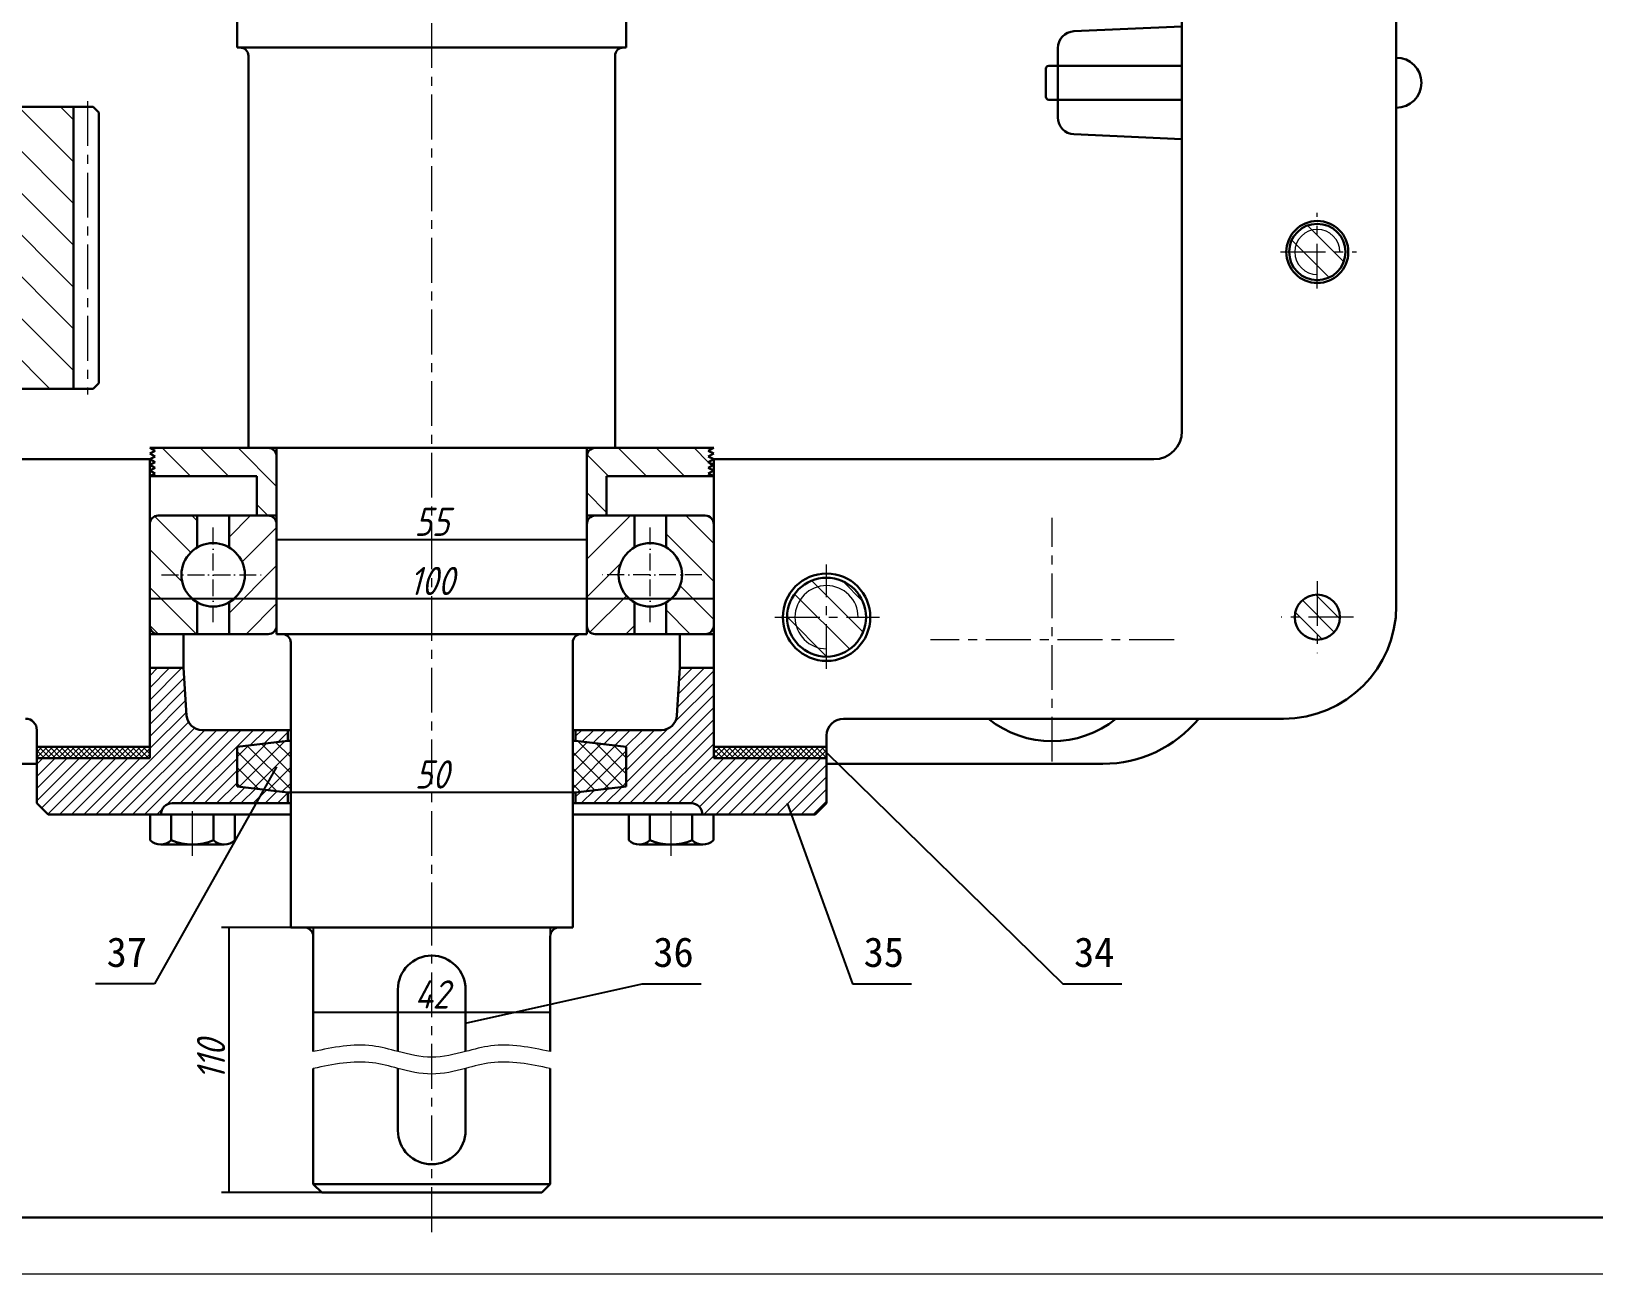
# Model space of a CAD drawing. Header units: millimetres. Extents: x 0 to 1189, y 0 to 841.
# Drawn here: x 402.2 to 679.2, y 0 to 220.3 of the extents above; entities that cross this region are included whole.
import ezdxf

# ---------------------------------------------------------------- set-up
doc = ezdxf.new("R2010")
doc.units = ezdxf.units.MM
doc.header["$LTSCALE"] = 0.25
doc.linetypes.add('ACAD_ISO10W100', pattern=[18, 12, -3, 0, -3])
doc.linetypes.add('CENTER', pattern=[50.8, 31.75, -6.35, 6.35, -6.35])
for name, color, linetype, lineweight in [('中心线', 1, 'CENTER', 15), ('剖面线', 4, 'Continuous', 15), ('尺寸', 7, 'Continuous', 15), ('标注', 3, 'Continuous', 15), ('粗实线', 7, 'Continuous', 30), ('细实线', 7, 'Continuous', 15)]:
    doc.layers.add(name, color=color, linetype=linetype, lineweight=lineweight)
doc.styles.add('gbeitc', font='gbeitc.shx', dxfattribs={"bigfont": 'gbcbig.shx'})
doc.styles.get("Standard").update_dxf_attribs({"font": 'SimSun.ttf'})
doc.styles.add('txt', font='txt.shx')
doc.dimstyles.new('1', dxfattribs={"dimtxt": 5, "dimasz": 2.5, "dimexe": 1.25, "dimexo": 0, "dimtad": 1, "dimdec": 3, "dimdsep": 46, "dimtxsty": 'gbeitc', "dimblk": 'NONE', "dimcen": 2.5, "dimadec": 0, "dimazin": 0, "dimtfac": 1, "dimtdec": 3, "dimtmove": 0, "dimatfit": 3, "dimfxl": 1, "dimarcsym": 0})
doc.dimstyles.new('ISO-25', dxfattribs={"dimtxt": 3.5, "dimasz": 2.1875, "dimexe": 1.25, "dimexo": 0, "dimtad": 1, "dimdec": 3, "dimlfac": 1.5, "dimrnd": 0.01, "dimdsep": 46, "dimtxsty": 'txt', "dimcen": 2.5, "dimadec": 0, "dimazin": 0, "dimtfac": 1, "dimtdec": 3, "dimtmove": 0, "dimatfit": 3, "dimfxl": 1, "dimarcsym": 0})
pattern_1 = [(135, (-224.155, -146.934), (-3.367596, -3.367596), [])]
pattern_2 = [(45, (-224.155, -146.934), (-3.367596, 3.367596), [])]
pattern_3 = [(45, (-224.1548, -146.9339), (-1.0776307, 1.0776307), [])]
pattern_4 = [(45, (-224.1548, -146.9339), (-0.48493383, 0.48493383), []), (135, (-224.1548, -146.9339), (-0.48493383, -0.48493383), [])]
pattern_5 = [(45, (-224.1548, -146.9339), (-1.4143903, 1.4143903), []), (135, (-224.1548, -146.9339), (-1.4143903, -1.4143903), [])]
pattern_6 = [(135, (-224.1548, -146.934), (-2.694077, -2.694077), [])]

# ---------------------------------------------------------------- blocks, each defined once
blk = doc.blocks.new('*D30')
at = {"layer": 'Defpoints', "color": 0, "transparency": 16777216}
for p in [(452.22, 61.4), (494.22, 61.4), (494.22, 46.4)]:
    blk.add_point(p, dxfattribs=at)
at = {"layer": '尺寸', "color": 0, "lineweight": -2, "transparency": 16777216}
for p, q in [((452.22, 61.4), (452.22, 45.15)), ((494.22, 61.4), (494.22, 45.15)), ((452.22, 46.4), (494.22, 46.4))]:
    blk.add_line(p, q, dxfattribs=at)
at = {"layer": '尺寸', "color": 0, "transparency": 16777216, "insert": (473.22, 49.52), "char_height": 5, "attachment_point": 5, "style": 'gbeitc'}
blk.add_mtext('42', dxfattribs=at)
blk = doc.blocks.new('_None')
blk = doc.blocks.new('*D31')
at = {"layer": 'Defpoints', "color": 0, "transparency": 16777216}
for p in [(473.22, 61.4), (437.22, 14.4), (473.22, 14.4)]:
    blk.add_point(p, dxfattribs=at)
at = {"layer": '尺寸', "color": 0, "lineweight": -2, "transparency": 16777216}
for p, q in [((473.22, 61.4), (435.97, 61.4)), ((437.22, 61.4), (437.22, 14.4)), ((473.22, 14.4), (435.97, 14.4))]:
    blk.add_line(p, q, dxfattribs=at)
at = {"layer": '尺寸', "color": 0, "transparency": 16777216, "insert": (434.09, 37.9), "char_height": 5, "attachment_point": 5, "rotation": 90, "style": 'gbeitc'}
blk.add_mtext('110', dxfattribs=at)
blk = doc.blocks.new('*D32')
at = {"layer": 'Defpoints', "color": 0, "transparency": 16777216}
for p in [(448.22, 85.4), (498.22, 85.4), (498.22, 85.4)]:
    blk.add_point(p, dxfattribs=at)
at = {"layer": '尺寸', "color": 0, "lineweight": -2, "transparency": 16777216}
for p, q in [((448.22, 85.4), (448.22, 86.65)), ((498.22, 85.4), (498.22, 86.65)), ((448.22, 85.4), (498.22, 85.4))]:
    blk.add_line(p, q, dxfattribs=at)
at = {"layer": '尺寸', "color": 0, "transparency": 16777216, "insert": (473.22, 88.52), "char_height": 5, "attachment_point": 5, "style": 'gbeitc'}
blk.add_mtext('50', dxfattribs=at)
blk = doc.blocks.new('*D37')
at = {"layer": 'Defpoints', "color": 0, "transparency": 16777216}
for p in [(423.22, 119.7), (523.22, 119.7), (523.22, 119.7)]:
    blk.add_point(p, dxfattribs=at)
at = {"layer": '尺寸', "color": 0, "lineweight": -2, "transparency": 16777216}
for p, q in [((423.22, 119.7), (423.22, 120.95)), ((423.22, 119.7), (523.22, 119.7)), ((523.22, 119.7), (523.22, 120.95))]:
    blk.add_line(p, q, dxfattribs=at)
at = {"layer": '尺寸', "color": 0, "transparency": 16777216, "insert": (473.22, 122.82), "char_height": 5, "attachment_point": 5, "style": 'gbeitc'}
blk.add_mtext('100', dxfattribs=at)
blk = doc.blocks.new('*D38')
at = {"layer": 'Defpoints', "color": 0, "transparency": 16777216}
for p in [(445.72, 130.2), (500.72, 130.2), (500.72, 130.2)]:
    blk.add_point(p, dxfattribs=at)
at = {"layer": '尺寸', "color": 0, "lineweight": -2, "transparency": 16777216}
for p, q in [((445.72, 130.2), (445.72, 131.45)), ((445.72, 130.2), (500.72, 130.2)), ((500.72, 130.2), (500.72, 131.45))]:
    blk.add_line(p, q, dxfattribs=at)
at = {"layer": '尺寸', "color": 0, "transparency": 16777216, "insert": (473.22, 133.32), "char_height": 5, "attachment_point": 5, "style": 'gbeitc'}
blk.add_mtext('55', dxfattribs=at)

msp = doc.modelspace()

# ---------------------------------------------------------------- hatches: boundary and pattern name
at = {"layer": '剖面线'}
h = msp.add_hatch(dxfattribs=at)
h.set_pattern_fill('ANSI31', color=256, scale=1.65, angle=90, style=0)
h.set_pattern_definition([(135, (-224.155, -146.934), (-3.704356, -3.704356), [])])
edge = h.paths.add_edge_path()
edge.add_line((409.7159, 156.8995), (409.7159, 206.8995))
edge.add_line((409.7159, 206.8995), (399.7159, 206.8995))
edge.add_line((399.7159, 206.8995), (398.7159, 205.8995))
edge.add_line((398.7159, 205.8995), (398.092, 194.1347))
edge.add_arc((393.099, 194.3995), 5, 270, 356.964431, ccw=False)
edge.add_line((393.099, 189.3995), (384.7159, 189.3995))
edge.add_line((384.7159, 189.3995), (384.7159, 174.3995))
edge.add_line((384.7159, 174.3995), (393.099, 174.3995))
edge.add_arc((393.099, 169.3995), 5, 3.035569, 90, ccw=False)
edge.add_line((398.092, 169.6642), (398.7159, 157.8995))
edge.add_line((398.7159, 157.8995), (399.7159, 156.8995))
edge.add_line((399.7159, 156.8995), (409.7159, 156.8995))
h = msp.add_hatch(dxfattribs=at)
h.set_pattern_fill('ANSI31', color=256, scale=1.2, angle=90, style=0)
h.set_pattern_definition(pattern_6)
edge = h.paths.add_edge_path()
edge.add_arc((630.2159, 181.1495), 5, 0, 360)
h = msp.add_hatch(dxfattribs=at)
h.set_pattern_fill('ANSI31', color=256, scale=1.5, angle=90, style=0)
h.set_pattern_definition(pattern_1)
h.paths.add_polyline_path([(445.7159, 134.3995), (442.2159, 134.3995), (442.2159, 141.3995), (423.2159, 141.3995), (424.1972, 141.8995), (423.2159, 142.3995), (424.1972, 142.8995), (423.2159, 143.3995), (424.1972, 143.8995), (423.2159, 144.3995), (424.1972, 144.8995), (423.2159, 145.3995), (424.1972, 145.8995), (423.2159, 146.3995), (439.7159, 146.3995), (445.7159, 146.3995)])
h = msp.add_hatch(dxfattribs=at)
h.set_pattern_fill('ANSI31', color=256, scale=1.5, angle=90, style=0)
h.set_pattern_definition(pattern_1)
h.paths.add_polyline_path([(500.7159, 134.3995), (504.2159, 134.3995), (504.2159, 141.3995), (523.2159, 141.3995), (522.2346, 141.8995), (523.2159, 142.3995), (522.2346, 142.8995), (523.2159, 143.3995), (522.2346, 143.8995), (523.2159, 144.3995), (522.2346, 144.8995), (523.2159, 145.3995), (522.2346, 145.8995), (523.2159, 146.3995), (506.7159, 146.3995), (500.7159, 146.3995)])
h = msp.add_hatch(dxfattribs=at)
h.set_pattern_fill('ANSI31', color=256, scale=1.5, angle=90, style=0)
h.set_pattern_definition(pattern_1)
edge = h.paths.add_edge_path()
edge.add_line((424.7159, 113.3995), (431.6534, 113.3995))
edge.add_line((431.6534, 113.3995), (431.6534, 119.0281))
edge.add_arc((434.4659, 123.8995), 5.625, 120, 240, ccw=False)
edge.add_line((431.6534, 128.7708), (431.6534, 134.3995))
edge.add_line((431.6534, 134.3995), (424.7159, 134.3995))
edge.add_arc((424.7159, 132.8995), 1.5, 90, 180)
edge.add_line((423.2159, 132.8995), (423.2159, 114.8995))
edge.add_arc((424.7159, 114.8995), 1.5, 180, 270)
h = msp.add_hatch(dxfattribs=at)
h.set_pattern_fill('ANSI31', color=256, scale=1.5, style=0)
h.set_pattern_definition(pattern_2)
edge = h.paths.add_edge_path()
edge.add_line((444.2159, 113.3995), (437.2784, 113.3995))
edge.add_line((437.2784, 113.3995), (437.2784, 119.0281))
edge.add_arc((434.4659, 123.8995), 5.625, 300, 420)
edge.add_line((437.2784, 128.7708), (437.2784, 134.3995))
edge.add_line((437.2784, 134.3995), (444.2159, 134.3995))
edge.add_arc((444.2159, 132.8995), 1.5, 0, 90, ccw=False)
edge.add_line((445.7159, 132.8995), (445.7159, 114.8995))
edge.add_arc((444.2159, 114.8995), 1.5, -90, 0, ccw=False)
h = msp.add_hatch(dxfattribs=at)
h.set_pattern_fill('ANSI31', color=256, scale=1.5, style=0)
h.set_pattern_definition(pattern_2)
edge = h.paths.add_edge_path()
edge.add_line((502.2159, 113.3995), (509.1534, 113.3995))
edge.add_line((509.1534, 113.3995), (509.1534, 119.0281))
edge.add_arc((511.9659, 123.8995), 5.625, 120, 240, ccw=False)
edge.add_line((509.1534, 128.7708), (509.1534, 134.3995))
edge.add_line((509.1534, 134.3995), (502.2159, 134.3995))
edge.add_arc((502.2159, 132.8995), 1.5, 90, 180)
edge.add_line((500.7159, 132.8995), (500.7159, 114.8995))
edge.add_arc((502.2159, 114.8995), 1.5, 180, 270)
h = msp.add_hatch(dxfattribs=at)
h.set_pattern_fill('ANSI31', color=256, scale=1.5, angle=90, style=0)
h.set_pattern_definition(pattern_1)
edge = h.paths.add_edge_path()
edge.add_line((521.7159, 113.3995), (514.7784, 113.3995))
edge.add_line((514.7784, 113.3995), (514.7784, 119.0281))
edge.add_arc((511.9659, 123.8995), 5.625, 300, 420)
edge.add_line((514.7784, 128.7708), (514.7784, 134.3995))
edge.add_line((514.7784, 134.3995), (521.7159, 134.3995))
edge.add_arc((521.7159, 132.8995), 1.5, 0, 90, ccw=False)
edge.add_line((523.2159, 132.8995), (523.2159, 114.8995))
edge.add_arc((521.7159, 114.8995), 1.5, -90, 0, ccw=False)
h = msp.add_hatch(dxfattribs=at)
h.set_pattern_fill('ANSI31', color=256, scale=1.2, angle=90, style=0)
h.set_pattern_definition(pattern_6)
edge = h.paths.add_edge_path()
edge.add_arc((543.2159, 116.3995), 7, 0, 360)
h = msp.add_hatch(dxfattribs=at)
h.set_pattern_fill('ANSI31', color=256, scale=0.75, angle=90, style=0)
h.set_pattern_definition([(135, (-224.1548, -146.934), (-1.683798, -1.683798), [])])
edge = h.paths.add_edge_path()
edge.add_arc((630.2159, 116.3995), 4, 0, 360)
h = msp.add_hatch(dxfattribs=at)
h.set_pattern_fill('ANSI31', color=256, scale=0.48, style=0)
h.set_pattern_definition(pattern_3)
edge = h.paths.add_edge_path()
edge.add_line((447.7159, 83.3995), (427.2159, 83.3995))
edge.add_arc((427.2159, 81.3995), 2, 90, 180)
edge.add_line((425.2159, 81.3995), (405.2159, 81.3995))
edge.add_line((405.2159, 81.3995), (403.2159, 83.3995))
edge.add_line((403.2159, 83.3995), (403.2159, 91.3995))
edge.add_line((403.2159, 91.3995), (417.7159, 91.3995))
edge.add_line((417.7159, 91.3995), (423.2159, 91.3995))
edge.add_line((423.2159, 91.3995), (423.2159, 101.3995))
edge.add_line((423.2159, 101.3995), (423.2159, 107.3995))
edge.add_line((423.2159, 107.3995), (429.2159, 107.3995))
edge.add_line((429.2159, 107.3995), (429.752, 98.9748))
edge.add_arc((432.4964, 99.1495), 2.75, 183.641185, 270)
edge.add_line((432.4964, 96.3995), (447.7159, 96.3995))
edge.add_line((447.7159, 96.3995), (447.7159, 94.5045))
edge.add_line((447.7159, 94.5045), (438.7159, 93.3995))
edge.add_line((438.7159, 93.3995), (438.7159, 86.3995))
edge.add_line((438.7159, 86.3995), (447.7159, 85.2944))
edge.add_line((447.7159, 85.2944), (447.7159, 83.3995))
h = msp.add_hatch(dxfattribs=at)
h.set_pattern_fill('ANSI31', color=256, scale=0.48, style=0)
h.set_pattern_definition(pattern_3)
edge = h.paths.add_edge_path()
edge.add_line((498.7159, 83.3995), (519.2159, 83.3995))
edge.add_arc((519.2159, 81.3995), 2, 0, 90, ccw=False)
edge.add_line((521.2159, 81.3995), (541.2159, 81.3995))
edge.add_line((541.2159, 81.3995), (543.2159, 83.3995))
edge.add_line((543.2159, 83.3995), (543.2159, 91.3995))
edge.add_line((543.2159, 91.3995), (528.7159, 91.3995))
edge.add_line((528.7159, 91.3995), (523.2159, 91.3995))
edge.add_line((523.2159, 91.3995), (523.2159, 101.3995))
edge.add_line((523.2159, 101.3995), (523.2159, 107.3995))
edge.add_line((523.2159, 107.3995), (517.2159, 107.3995))
edge.add_line((517.2159, 107.3995), (516.6797, 98.9748))
edge.add_arc((513.9353, 99.1495), 2.75, 270, 356.358815, ccw=False)
edge.add_line((513.9353, 96.3995), (498.7159, 96.3995))
edge.add_line((498.7159, 96.3995), (498.7159, 94.5045))
edge.add_line((498.7159, 94.5045), (507.7159, 93.3995))
edge.add_line((507.7159, 93.3995), (507.7159, 86.3995))
edge.add_line((507.7159, 86.3995), (498.7159, 85.2944))
edge.add_line((498.7159, 85.2944), (498.7159, 83.3995))
h = msp.add_hatch(dxfattribs=at)
h.set_pattern_fill('ANSI37', color=256, scale=0.63, style=0)
h.set_pattern_definition(pattern_5)
h.paths.add_polyline_path([(438.7159, 86.3995), (447.7159, 85.2944), (448.2159, 85.2944), (448.2159, 94.5045), (447.7159, 94.5045), (438.7159, 93.3995)])
h = msp.add_hatch(dxfattribs=at)
h.set_pattern_fill('ANSI37', color=256, scale=0.63, style=0)
h.set_pattern_definition(pattern_5)
h.paths.add_polyline_path([(507.7159, 93.3995), (498.7159, 94.5045), (498.2159, 94.5045), (498.2159, 85.2944), (498.7159, 85.2944), (507.7159, 86.3995)])
h = msp.add_hatch(dxfattribs=at)
h.set_pattern_fill('ANSI37', color=256, scale=0.216, style=0)
h.set_pattern_definition(pattern_4)
h.paths.add_polyline_path([(423.2159, 93.3995), (423.2159, 91.3995), (403.2159, 91.3995), (403.2159, 93.3995)])
h = msp.add_hatch(dxfattribs=at)
h.set_pattern_fill('ANSI37', color=256, scale=0.216, style=0)
h.set_pattern_definition(pattern_4)
h.paths.add_polyline_path([(523.2159, 93.3995), (523.2159, 91.3995), (543.2159, 91.3995), (543.2159, 93.3995)])

# ---------------------------------------------------------------- linework, layer by layer
at = {"layer": '中心线'}
for p, q in [((473.2159, 61.3995), (473.2159, 355.8995)), ((412.2159, 207.8995), (412.2159, 155.8995)), ((412.2159, 207.8995), (412.2159, 155.8995)), ((630.2159, 174.6495), (630.2159, 188.0895)), ((623.7159, 181.1495), (637.1559, 181.1495)), ((583.2159, 90.7995), (583.2159, 133.9995)), ((543.2159, 107.2495), (543.2159, 125.7655)), ((630.2159, 122.7995), (630.2159, 109.9995)), ((534.0659, 116.3995), (552.5819, 116.3995)), ((636.6159, 116.3995), (623.8159, 116.3995)), ((604.8159, 112.3995), (561.6159, 112.3995)), ((430.7895, 74.0995), (430.7895, 83.3995)), ((515.6423, 74.0995), (515.6423, 83.3995)), ((473.2159, 7.3995), (473.2159, 61.3995))]:
    msp.add_line(p, q, dxfattribs=at)
at = {"layer": '中心线', "linetype": 'ACAD_ISO10W100'}
for p, q in [((434.4659, 115.4995), (434.4659, 132.2995)), ((511.9659, 115.4995), (511.9659, 132.2995)), ((425.3159, 123.8995), (443.6159, 123.8995)), ((521.1159, 123.8995), (502.8159, 123.8995))]:
    msp.add_line(p, q, dxfattribs=at)
at = {"layer": '粗实线'}
for p, q in [((606.2159, 231.1495), (606.2159, 149.3995)), ((644.2159, 118.3995), (644.2159, 231.1495)), ((438.7159, 224.3995), (438.7159, 217.3995)), ((507.7159, 217.3995), (507.7159, 224.3995)), ((587.0796, 220.2796), (606.2159, 221.1495)), ((438.7159, 217.3995), (507.7159, 217.3995)), ((584.2159, 217.2827), (584.2159, 211.1495)), ((440.7159, 146.3995), (440.7159, 215.8995)), ((505.7159, 215.8995), (505.7159, 146.3995)), ((582.0945, 213.6495), (582.0945, 211.1495)), ((582.5945, 214.1495), (606.2159, 214.1495)), ((582.0945, 208.6495), (582.0945, 211.1495)), ((584.2159, 205.0162), (584.2159, 211.1495)), ((582.5945, 208.1495), (606.2159, 208.1495)), ((409.7159, 206.8995), (399.7159, 206.8995)), ((409.7159, 156.8995), (409.7159, 206.8995)), ((413.2159, 206.8995), (409.7159, 206.8995)), ((414.2159, 205.8995), (413.2159, 206.8995)), ((414.2159, 157.8995), (414.2159, 205.8995)), ((587.0796, 202.0193), (606.2159, 201.1495)), ((413.2159, 156.8995), (414.2159, 157.8995)), ((409.7159, 156.8995), (399.7159, 156.8995)), ((409.7159, 156.8995), (413.2159, 156.8995)), ((343.2159, 144.3995), (423.2159, 144.3995)), ((424.1972, 145.8995), (423.2159, 146.3995)), ((423.2159, 146.3995), (439.7159, 146.3995)), ((423.2159, 145.3995), (424.1972, 145.8995)), ((424.1972, 144.8995), (423.2159, 145.3995)), ((423.2159, 144.3995), (424.1972, 144.8995)), ((423.2159, 144.3995), (423.2159, 93.3995)), ((424.1972, 143.8995), (423.2159, 144.3995)), ((439.7159, 146.3995), (439.7159, 146.3995)), ((439.7159, 146.3995), (445.7159, 146.3995)), ((505.7159, 146.3995), (440.7159, 146.3995)), ((445.7159, 146.3995), (445.7159, 134.3995)), ((445.7159, 113.3995), (445.7159, 144.8995)), ((506.7159, 146.3995), (500.7159, 146.3995)), ((500.7159, 146.3995), (500.7159, 134.3995)), ((500.7159, 144.8995), (500.7159, 113.3995)), ((523.2159, 146.3995), (506.7159, 146.3995)), ((506.7159, 146.3995), (506.7159, 146.3995)), ((522.2346, 145.8995), (523.2159, 146.3995)), ((523.2159, 145.3995), (522.2346, 145.8995)), ((522.2346, 144.8995), (523.2159, 145.3995)), ((523.2159, 144.3995), (522.2346, 144.8995)), ((522.2346, 143.8995), (523.2159, 144.3995)), ((601.2159, 144.3995), (523.2159, 144.3995)), ((523.2159, 144.3995), (523.2159, 93.3995)), ((423.2159, 143.3995), (424.1972, 143.8995)), ((424.1972, 142.8995), (423.2159, 143.3995)), ((423.2159, 142.3995), (424.1972, 142.8995)), ((424.1972, 141.8995), (423.2159, 142.3995)), ((423.2159, 141.3995), (424.1972, 141.8995)), ((442.2159, 141.3995), (423.2159, 141.3995)), ((442.2159, 134.3995), (442.2159, 141.3995)), ((504.2159, 134.3995), (504.2159, 141.3995)), ((504.2159, 141.3995), (523.2159, 141.3995)), ((523.2159, 143.3995), (522.2346, 143.8995)), ((522.2346, 142.8995), (523.2159, 143.3995)), ((523.2159, 142.3995), (522.2346, 142.8995)), ((522.2346, 141.8995), (523.2159, 142.3995)), ((523.2159, 141.3995), (522.2346, 141.8995)), ((424.7159, 134.3995), (444.2159, 134.3995)), ((431.6534, 134.3995), (424.7159, 134.3995)), ((431.6534, 128.7708), (431.6534, 134.3995)), ((437.2784, 128.7708), (437.2784, 134.3995)), ((437.2784, 134.3995), (444.2159, 134.3995)), ((445.7159, 134.3995), (442.2159, 134.3995)), ((500.7159, 134.3995), (504.2159, 134.3995)), ((521.7159, 134.3995), (502.2159, 134.3995)), ((509.1534, 134.3995), (502.2159, 134.3995)), ((509.1534, 128.7708), (509.1534, 134.3995)), ((514.7784, 128.7708), (514.7784, 134.3995)), ((514.7784, 134.3995), (521.7159, 134.3995)), ((423.2159, 114.8995), (423.2159, 132.8995)), ((445.7159, 132.8995), (445.7159, 114.8995)), ((500.7159, 132.8995), (500.7159, 114.8995)), ((523.2159, 114.8995), (523.2159, 132.8995)), ((431.6534, 113.3995), (431.6534, 119.0281)), ((437.2784, 113.3995), (437.2784, 119.0281)), ((509.1534, 113.3995), (509.1534, 119.0281)), ((514.7784, 113.3995), (514.7784, 119.0281)), ((429.2159, 113.3995), (423.2159, 113.3995)), ((423.2159, 113.3995), (423.2159, 107.3995)), ((444.2159, 113.3995), (424.7159, 113.3995)), ((424.7159, 113.3995), (431.6534, 113.3995)), ((429.2159, 107.3995), (429.2159, 113.3995)), ((444.2159, 113.3995), (437.2784, 113.3995)), ((500.7159, 113.3995), (445.7159, 113.3995)), ((448.2159, 61.3995), (448.2159, 111.8995)), ((498.2159, 111.8995), (498.2159, 61.3995)), ((502.2159, 113.3995), (521.7159, 113.3995)), ((502.2159, 113.3995), (509.1534, 113.3995)), ((521.7159, 113.3995), (514.7784, 113.3995)), ((517.2159, 107.3995), (517.2159, 113.3995)), ((517.2159, 113.3995), (523.2159, 113.3995)), ((523.2159, 113.3995), (523.2159, 107.3995)), ((423.2159, 101.3995), (423.2159, 107.3995)), ((423.2159, 107.3995), (429.2159, 107.3995)), ((429.752, 98.9748), (429.2159, 107.3995)), ((516.6797, 98.9748), (517.2159, 107.3995)), ((523.2159, 107.3995), (517.2159, 107.3995)), ((523.2159, 101.3995), (523.2159, 107.3995)), ((423.2159, 91.3995), (423.2159, 101.3995)), ((523.2159, 91.3995), (523.2159, 101.3995)), ((546.2159, 98.3995), (593.7159, 98.3995)), ((624.2159, 98.3995), (593.7159, 98.3995)), ((403.2159, 93.3995), (403.2159, 96.3995)), ((432.4964, 96.3995), (447.7159, 96.3995)), ((438.7159, 93.3995), (447.7159, 94.5045)), ((447.7159, 94.5045), (438.7159, 93.3995)), ((447.7159, 94.5045), (447.7159, 96.3995)), ((447.7159, 96.3995), (448.2159, 96.3995)), ((448.2159, 94.5045), (447.7159, 94.5045)), ((448.2159, 85.2944), (448.2159, 94.5045)), ((498.7159, 96.3995), (498.2159, 96.3995)), ((498.7159, 94.5045), (498.2159, 94.5045)), ((498.2159, 94.5045), (498.2159, 85.2944)), ((513.9353, 96.3995), (498.7159, 96.3995)), ((498.7159, 96.3995), (498.7159, 94.5045)), ((498.7159, 94.5045), (507.7159, 93.3995)), ((507.7159, 93.3995), (498.7159, 94.5045)), ((543.2159, 95.3995), (543.2159, 93.3995)), ((423.2159, 93.3995), (403.2159, 93.3995)), ((403.2159, 91.3995), (403.2159, 93.3995)), ((403.2159, 93.3995), (423.2159, 93.3995)), ((423.2159, 93.3995), (423.2159, 91.3995)), ((438.7159, 86.3995), (438.7159, 93.3995)), ((438.7159, 93.3995), (438.7159, 86.3995)), ((507.7159, 93.3995), (507.7159, 86.3995)), ((507.7159, 86.3995), (507.7159, 93.3995)), ((523.2159, 93.3995), (543.2159, 93.3995)), ((523.2159, 93.3995), (523.2159, 91.3995)), ((543.2159, 93.3995), (523.2159, 93.3995)), ((543.2159, 91.3995), (543.2159, 93.3995)), ((363.2159, 90.3995), (403.2159, 90.3995)), ((403.2159, 83.3995), (403.2159, 91.3995)), ((403.2159, 91.3995), (417.7159, 91.3995)), ((423.2159, 91.3995), (403.2159, 91.3995)), ((417.7159, 91.3995), (423.2159, 91.3995)), ((528.7159, 91.3995), (523.2159, 91.3995)), ((523.2159, 91.3995), (543.2159, 91.3995)), ((543.2159, 91.3995), (528.7159, 91.3995)), ((543.2159, 83.3995), (543.2159, 91.3995)), ((543.2159, 90.3995), (592.2159, 90.3995)), ((447.7159, 85.2944), (438.7159, 86.3995)), ((438.7159, 86.3995), (447.7159, 85.2944)), ((507.7159, 86.3995), (498.7159, 85.2944)), ((498.7159, 85.2944), (507.7159, 86.3995)), ((405.2159, 81.3995), (403.2159, 83.3995)), ((447.7159, 83.3995), (427.2159, 83.3995)), ((447.7159, 83.3995), (447.7159, 85.2944)), ((447.7159, 85.2944), (448.2159, 85.2944)), ((447.7159, 83.3995), (448.2159, 83.3995)), ((498.2159, 85.2944), (498.7159, 85.2944)), ((498.7159, 83.3995), (498.2159, 83.3995)), ((498.7159, 85.2944), (498.7159, 83.3995)), ((498.7159, 83.3995), (519.2159, 83.3995)), ((541.2159, 81.3995), (543.2159, 83.3995)), ((425.2159, 81.3995), (405.2159, 81.3995)), ((430.7895, 81.3995), (423.2839, 81.3995)), ((423.2839, 81.3995), (423.2839, 76.8767)), ((425.2159, 81.3995), (448.2159, 81.3995)), ((427.0367, 81.3995), (427.0367, 76.8767)), ((430.7895, 81.3995), (438.295, 81.3995)), ((434.5422, 81.3995), (434.5422, 76.8767)), ((438.295, 81.3995), (438.295, 76.8767)), ((521.2159, 81.3995), (498.2159, 81.3995)), ((515.6423, 81.3995), (508.1367, 81.3995)), ((508.1367, 81.3995), (508.1367, 76.8767)), ((511.8895, 81.3995), (511.8895, 76.8767)), ((515.6423, 81.3995), (523.1478, 81.3995)), ((519.395, 81.3995), (519.395, 76.8767)), ((521.2159, 81.3995), (541.2159, 81.3995)), ((523.1478, 81.3995), (523.1478, 76.8767)), ((436.4186, 76.0995), (425.1603, 76.0995)), ((521.2714, 76.0995), (510.0131, 76.0995)), ((498.2159, 61.3995), (448.2159, 61.3995)), ((452.2159, 59.7995), (452.2159, 39.3995)), ((494.2159, 59.7995), (494.2159, 39.3995)), ((467.2159, 50.3995), (467.2159, 39.3995)), ((479.2159, 50.3995), (479.2159, 39.3995)), ((452.2159, 15.8995), (452.2159, 36.3995)), ((467.2159, 25.3995), (467.2159, 36.3995)), ((479.2159, 25.3995), (479.2159, 36.3995)), ((494.2159, 36.3995), (494.2159, 15.8995)), ((453.7159, 14.3995), (452.2159, 15.8995)), ((494.2159, 15.8995), (452.2159, 15.8995)), ((492.7159, 14.3995), (453.7159, 14.3995)), ((494.2159, 15.8995), (492.7159, 14.3995)), ((25, 10), (1179, 10))]:
    msp.add_line(p, q, dxfattribs=at)
for centre, radius in [((630.2159, 181.1495), 5.5), ((630.2159, 181.1495), 5), ((434.4659, 123.8995), 5.625), ((511.9659, 123.8995), 5.625), ((543.2159, 116.3995), 7.75), ((543.2159, 116.3995), 7), ((630.2159, 116.3995), 4)]:
    msp.add_circle(centre, radius, dxfattribs=at)
for centre, radius, start, end in [((587.2159, 217.2827), 3, 92.602562, 180), ((439.2159, 215.8995), 1.5, 0, 90), ((507.2159, 215.8995), 1.5, 90, 180), ((582.5945, 213.6495), 0.5, 90, 180), ((644.2159, 211.1495), 4.4454, 270, 90), ((582.5945, 208.6495), 0.5, 180, 270), ((587.2159, 205.0162), 3, 180, 267.397438), ((601.2159, 149.3995), 5, 270, 0), ((444.2159, 144.8995), 1.5, 0, 90), ((502.2159, 144.8995), 1.5, 90, 180), ((424.7159, 132.8995), 1.5, 90, 180), ((444.2159, 132.8995), 1.5, 0, 90), ((502.2159, 132.8995), 1.5, 90, 180), ((521.7159, 132.8995), 1.5, 0, 90), ((624.2159, 118.3995), 20, 270, 0), ((424.7159, 114.8995), 1.5, 180, 270), ((444.2159, 114.8995), 1.5, 270, 0), ((502.2159, 114.8995), 1.5, 180, 270), ((521.7159, 114.8995), 1.5, 270, 0), ((446.7159, 111.8995), 1.5, 0, 90), ((499.7159, 111.8995), 1.5, 90, 180), ((401.2159, 96.3995), 2, 0, 90), ((432.4964, 99.1495), 2.75, 183.641185, 270), ((513.9353, 99.1495), 2.75, 270, 356.358815), ((546.2159, 95.3995), 3, 90, 180), ((583.2159, 112.3995), 17.9977, 231.066741, 308.933259), ((592.2159, 112.3995), 22, 270, 320.477871), ((427.2159, 81.3995), 2, 90, 180), ((519.2159, 81.3995), 2, 0, 90), ((425.1603, 78.7531), 2.6536, 225, 315), ((430.7895, 85.5481), 9.4486, 246.598161, 293.401839), ((436.4186, 78.7531), 2.6536, 225, 315), ((510.0131, 78.7531), 2.6536, 225, 315), ((515.6423, 85.5481), 9.4486, 246.598161, 293.401839), ((521.2714, 78.7531), 2.6536, 225, 315), ((450.6159, 59.7995), 1.6, 0, 90), ((495.8159, 59.7995), 1.6, 90, 180), ((473.2159, 50.3995), 6, 0, 180), ((473.2159, 25.3995), 6, 180, 0)]:
    msp.add_arc(centre, radius, start, end, dxfattribs=at)
at = {"layer": '细实线'}
for p, q in [((423.2159, 114.8995), (423.2159, 132.8995)), ((445.7159, 132.8995), (445.7159, 114.8995)), ((500.7159, 132.8995), (500.7159, 114.8995)), ((523.2159, 114.8995), (523.2159, 132.8995)), ((0, 0), (1189, 0))]:
    msp.add_line(p, q, dxfattribs=at)
for centre, radius, start, end in [((630.2159, 181.1495), 4, 0, 270), ((424.7159, 132.8995), 1.5, 90, 180), ((444.2159, 132.8995), 1.5, 0, 90), ((502.2159, 132.8995), 1.5, 90, 180), ((521.7159, 132.8995), 1.5, 0, 90), ((434.4659, 123.8995), 5.625, 120, 240), ((434.4659, 123.8995), 5.625, 300, 60), ((511.9659, 123.8995), 5.625, 120, 240), ((511.9659, 123.8995), 5.625, 300, 60), ((543.2159, 116.3995), 5.6, 0, 270), ((424.7159, 114.8995), 1.5, 180, 270), ((444.2159, 114.8995), 1.5, 270, 0), ((502.2159, 114.8995), 1.5, 180, 270), ((521.7159, 114.8995), 1.5, 270, 0)]:
    msp.add_arc(centre, radius, start, end, dxfattribs=at)
for points in [[(494.2159, 39.3995), (490.6887, 40.1198), (485.6199, 41.155), (478.7532, 39.2457), (473.2159, 37.918), (467.6786, 39.2457), (460.8118, 41.155), (455.7431, 40.1198), (452.2159, 39.3995)], [(494.2159, 36.3995), (490.6887, 37.1198), (485.6199, 38.155), (478.7532, 36.2457), (473.2159, 34.918), (467.6786, 36.2457), (460.8118, 38.155), (455.7431, 37.1198), (452.2159, 36.3995)]]:
    msp.add_open_spline(points, degree=3, knots=[0, 0, 0, 0, 10.54751155, 15.15728378, 21.24004631, 27.32280884, 31.93258107, 42.48009263, 42.48009263, 42.48009263, 42.48009263], dxfattribs=at)

# ---------------------------------------------------------------- texts
at = {"layer": '标注', "char_height": 5.25, "width": 10, "attachment_point": 1}
for s, insert in [('37', (415.5909, 59.6495)), ('36', (512.5075, 59.6495)), ('35', (549.7992, 59.6495)), ('34', (587.0909, 59.6495))]:
    msp.add_mtext(s, dxfattribs=dict(at, insert=insert))

# ---------------------------------------------------------------- dimensions: what is measured, and where the dimension line sits
at = {"layer": '尺寸'}
for base, p1, p2, picture, middle in [((500.7159, 130.1995), (445.7159, 130.1995), (500.7159, 130.1995), '*D38', (473.2159, 133.3245)), ((523.2159, 119.6995), (423.2159, 119.6995), (523.2159, 119.6995), '*D37', (473.2159, 122.8245)), ((498.2159, 85.3995), (448.2159, 85.3995), (498.2159, 85.3995), '*D32', (473.2159, 88.5245)), ((494.2159, 46.3995), (452.2159, 61.3995), (494.2159, 61.3995), '*D30', (473.2159, 49.5245))]:
    dim = msp.add_linear_dim(base=base, p1=p1, p2=p2, dimstyle='1', dxfattribs=at)
    dim.commit()
    dim.dimension.update_dxf_attribs({"geometry": picture, "text_midpoint": middle})
dim = msp.add_linear_dim(base=(437.2159, 14.3995), p1=(473.2159, 61.3995), p2=(473.2159, 14.3995), angle=90, text='110', dimstyle='1', dxfattribs=at)
dim.commit()
dim.dimension.update_dxf_attribs({"geometry": '*D31', "text_midpoint": (434.0909, 37.8995)})

# ---------------------------------------------------------------- leaders
at = {"layer": '标注'}
for points in [[(543.2159, 92.3995), (585.0909, 51.3995), (595.5909, 51.3995)], [(445.7159, 89.8995), (424.0909, 51.3995), (413.5909, 51.3995)], [(536.2159, 83.3995), (547.7992, 51.3995), (558.2992, 51.3995)], [(479.2159, 44.3995), (510.5075, 51.3995), (521.0075, 51.3995)]]:
    msp.add_leader(points, dimstyle='ISO-25', override={"dimldrblk": 'None'}, dxfattribs=at)

doc.saveas('drawing.dxf')
